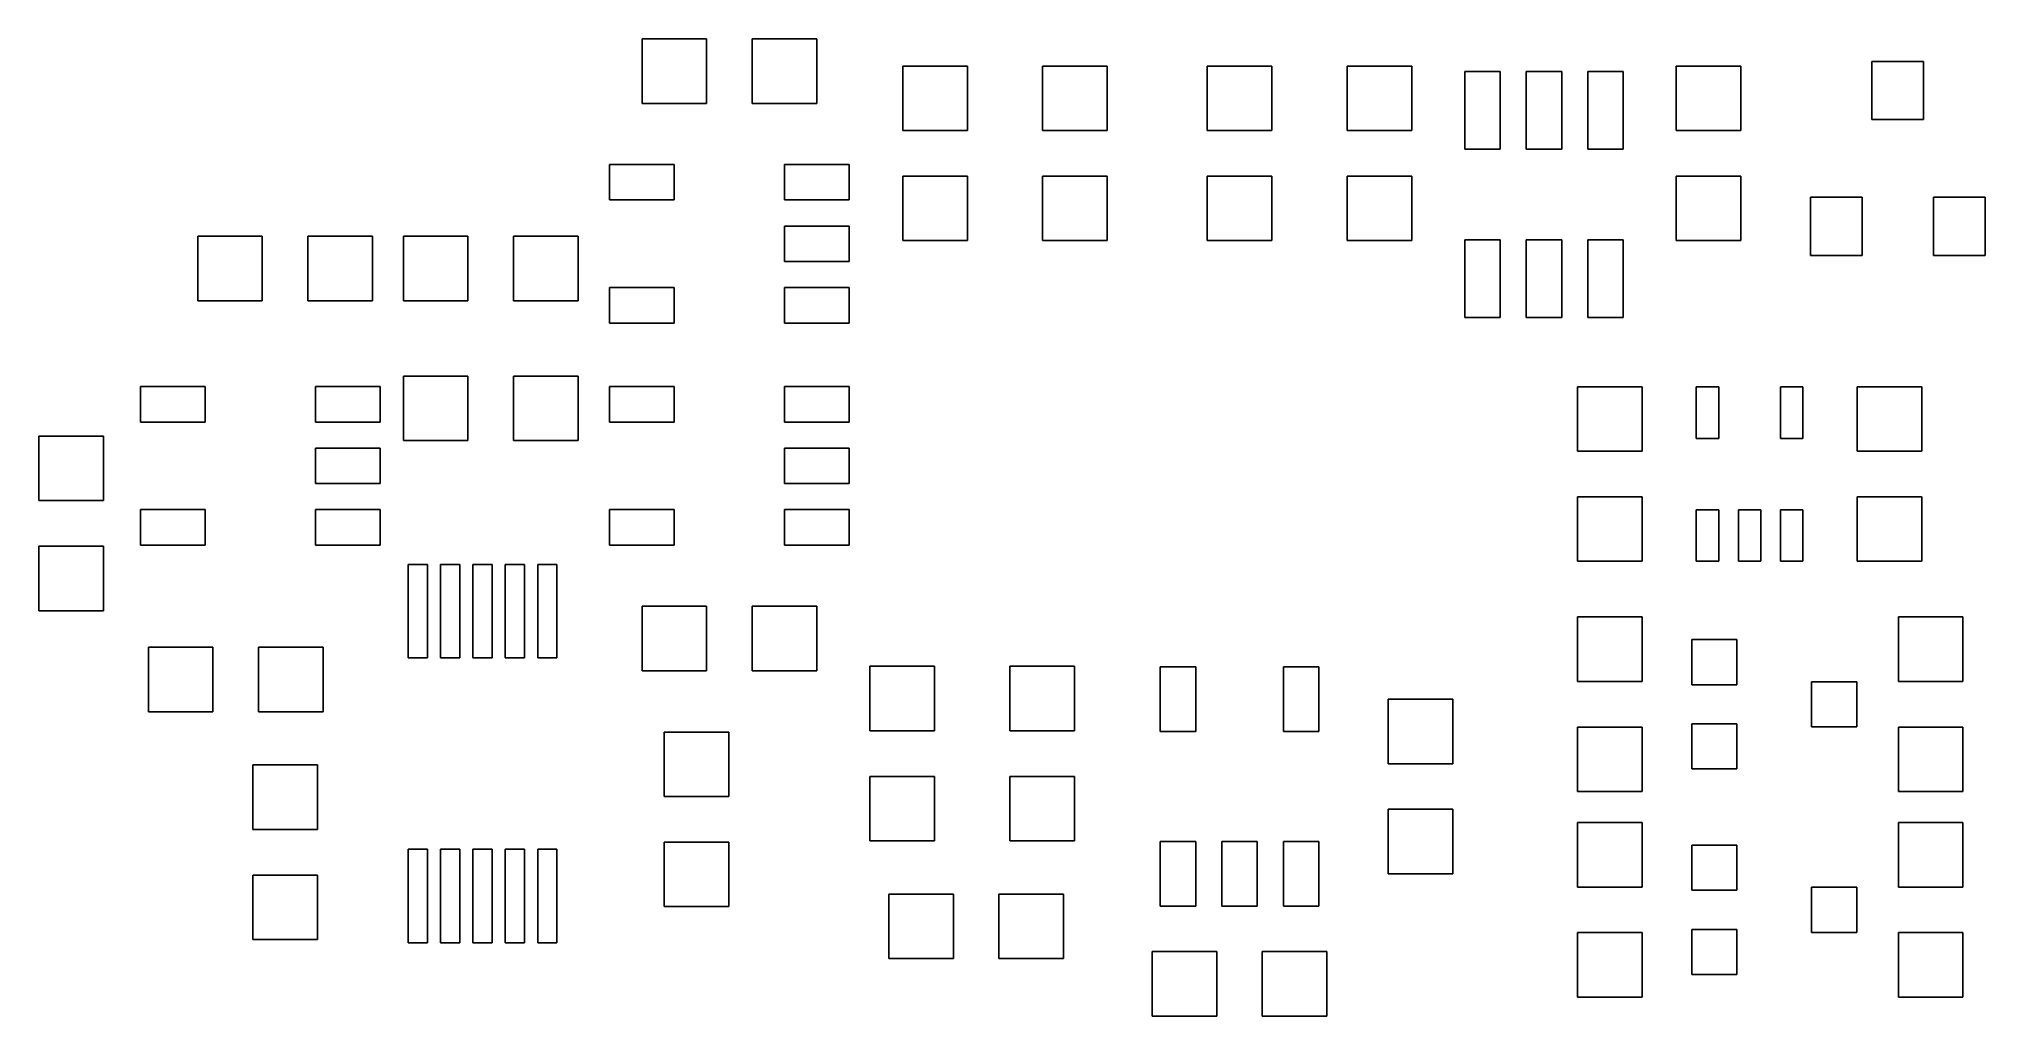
# Model space of a CAD drawing. Header units: metres. Extents: x 2 to 32.1, y 0.9 to 16.
import ezdxf

# ---------------------------------------------------------------- set-up
doc = ezdxf.new("R2010")
doc.units = ezdxf.units.M

msp = doc.modelspace()

# ---------------------------------------------------------------- linework, layer by layer
for p, q in [((12.3486, 15.9922), (11.3516, 15.9922)), ((11.3516, 15.9922), (11.3516, 14.9951)), ((12.3486, 14.9951), (12.3486, 15.9922)), ((14.0488, 15.9922), (13.0518, 15.9922)), ((13.0518, 15.9922), (13.0518, 14.9951)), ((14.0488, 14.9951), (14.0488, 15.9922)), ((31.1328, 15.6455), (30.3359, 15.6455)), ((30.3359, 15.6455), (30.3359, 14.749)), ((31.1328, 14.749), (31.1328, 15.6455)), ((16.373, 15.5723), (15.377, 15.5723)), ((15.377, 15.5723), (15.377, 14.5752)), ((16.373, 14.5752), (16.373, 15.5723)), ((18.5322, 15.5723), (17.5352, 15.5723)), ((17.5352, 15.5723), (17.5352, 14.5752)), ((18.5322, 14.5752), (18.5322, 15.5723)), ((21.0723, 15.5723), (20.0752, 15.5723)), ((20.0752, 15.5723), (20.0752, 14.5752)), ((21.0723, 14.5752), (21.0723, 15.5723)), ((23.2314, 15.5723), (22.2344, 15.5723)), ((22.2344, 15.5723), (22.2344, 14.5752)), ((23.2314, 14.5752), (23.2314, 15.5723)), ((24.5967, 15.4873), (24.0498, 15.4873)), ((24.0498, 15.4873), (24.0498, 14.291)), ((24.5967, 14.291), (24.5967, 15.4873)), ((25.5469, 15.4873), (25, 15.4873)), ((25, 15.4873), (25, 14.291)), ((25.5469, 14.291), (25.5469, 15.4873)), ((26.4961, 15.4873), (25.9492, 15.4873)), ((25.9492, 15.4873), (25.9492, 14.291)), ((26.4961, 14.291), (26.4961, 15.4873)), ((28.3115, 15.5723), (27.3145, 15.5723)), ((27.3145, 15.5723), (27.3145, 14.5752)), ((28.3115, 14.5752), (28.3115, 15.5723)), ((11.3516, 14.9951), (12.3486, 14.9951)), ((13.0518, 14.9951), (14.0488, 14.9951)), ((30.3359, 14.749), (31.1328, 14.749)), ((15.377, 14.5752), (16.373, 14.5752)), ((17.5352, 14.5752), (18.5322, 14.5752)), ((20.0752, 14.5752), (21.0723, 14.5752)), ((22.2344, 14.5752), (23.2314, 14.5752)), ((27.3145, 14.5752), (28.3115, 14.5752)), ((24.0498, 14.291), (24.5967, 14.291)), ((25, 14.291), (25.5469, 14.291)), ((25.9492, 14.291), (26.4961, 14.291)), ((11.8486, 14.0508), (10.8516, 14.0508)), ((10.8516, 14.0508), (10.8516, 13.5039)), ((11.8486, 13.5039), (11.8486, 14.0508)), ((14.5488, 14.0508), (13.5518, 14.0508)), ((13.5518, 14.0508), (13.5518, 13.5039)), ((14.5488, 13.5039), (14.5488, 14.0508)), ((16.373, 13.8721), (15.377, 13.8721)), ((15.377, 13.8721), (15.377, 12.876)), ((16.373, 12.876), (16.373, 13.8721)), ((18.5322, 13.8721), (17.5352, 13.8721)), ((17.5352, 13.8721), (17.5352, 12.876)), ((18.5322, 12.876), (18.5322, 13.8721)), ((21.0723, 13.8721), (20.0752, 13.8721)), ((20.0752, 13.8721), (20.0752, 12.876)), ((21.0723, 12.876), (21.0723, 13.8721)), ((23.2314, 13.8721), (22.2344, 13.8721)), ((22.2344, 13.8721), (22.2344, 12.876)), ((23.2314, 12.876), (23.2314, 13.8721)), ((28.3115, 13.8721), (27.3145, 13.8721)), ((27.3145, 13.8721), (27.3145, 12.876)), ((28.3115, 12.876), (28.3115, 13.8721)), ((30.1826, 13.5459), (29.3857, 13.5459)), ((29.3857, 13.5459), (29.3857, 12.6484)), ((30.1826, 12.6484), (30.1826, 13.5459)), ((32.082, 13.5459), (31.2852, 13.5459)), ((31.2852, 13.5459), (31.2852, 12.6484)), ((32.082, 12.6484), (32.082, 13.5459)), ((10.8516, 13.5039), (11.8486, 13.5039)), ((13.5518, 13.5039), (14.5488, 13.5039)), ((5.49023, 12.9443), (4.49316, 12.9443)), ((4.49316, 12.9443), (4.49316, 11.9473)), ((5.49023, 11.9473), (5.49023, 12.9443)), ((7.19043, 12.9443), (6.19336, 12.9443)), ((6.19336, 12.9443), (6.19336, 11.9473)), ((7.19043, 11.9473), (7.19043, 12.9443)), ((8.66504, 12.9443), (7.66895, 12.9443)), ((7.66895, 12.9443), (7.66895, 11.9473)), ((8.66504, 11.9473), (8.66504, 12.9443)), ((10.3652, 12.9443), (9.36816, 12.9443)), ((9.36816, 12.9443), (9.36816, 11.9473)), ((10.3652, 11.9473), (10.3652, 12.9443)), ((14.5488, 13.1006), (13.5518, 13.1006)), ((13.5518, 13.1006), (13.5518, 12.5537)), ((14.5488, 12.5537), (14.5488, 13.1006)), ((15.377, 12.876), (16.373, 12.876)), ((17.5352, 12.876), (18.5322, 12.876)), ((20.0752, 12.876), (21.0723, 12.876)), ((22.2344, 12.876), (23.2314, 12.876)), ((24.5967, 12.8877), (24.0498, 12.8877)), ((24.0498, 12.8877), (24.0498, 11.6904)), ((24.5967, 11.6904), (24.5967, 12.8877)), ((25.5469, 12.8877), (25, 12.8877)), ((25, 12.8877), (25, 11.6904)), ((25.5469, 11.6904), (25.5469, 12.8877)), ((26.4961, 12.8877), (25.9492, 12.8877)), ((25.9492, 12.8877), (25.9492, 11.6904)), ((26.4961, 11.6904), (26.4961, 12.8877)), ((27.3145, 12.876), (28.3115, 12.876)), ((29.3857, 12.6484), (30.1826, 12.6484)), ((31.2852, 12.6484), (32.082, 12.6484)), ((13.5518, 12.5537), (14.5488, 12.5537)), ((11.8486, 12.1504), (10.8516, 12.1504)), ((10.8516, 12.1504), (10.8516, 11.6035)), ((11.8486, 11.6035), (11.8486, 12.1504)), ((14.5488, 12.1504), (13.5518, 12.1504)), ((13.5518, 12.1504), (13.5518, 11.6035)), ((14.5488, 11.6035), (14.5488, 12.1504)), ((4.49316, 11.9473), (5.49023, 11.9473)), ((6.19336, 11.9473), (7.19043, 11.9473)), ((7.66895, 11.9473), (8.66504, 11.9473)), ((9.36816, 11.9473), (10.3652, 11.9473)), ((10.8516, 11.6035), (11.8486, 11.6035)), ((13.5518, 11.6035), (14.5488, 11.6035)), ((24.0498, 11.6904), (24.5967, 11.6904)), ((25, 11.6904), (25.5469, 11.6904)), ((25.9492, 11.6904), (26.4961, 11.6904)), ((4.60938, 10.6211), (3.6123, 10.6211)), ((3.6123, 10.6211), (3.6123, 10.0742)), ((4.60938, 10.0742), (4.60938, 10.6211)), ((7.30957, 10.6211), (6.3125, 10.6211)), ((6.3125, 10.6211), (6.3125, 10.0742)), ((7.30957, 10.0742), (7.30957, 10.6211)), ((8.66504, 10.7852), (7.66895, 10.7852)), ((7.66895, 10.7852), (7.66895, 9.78809)), ((8.66504, 9.78809), (8.66504, 10.7852)), ((10.3652, 10.7852), (9.36816, 10.7852)), ((9.36816, 10.7852), (9.36816, 9.78809)), ((10.3652, 9.78809), (10.3652, 10.7852)), ((11.8486, 10.6211), (10.8516, 10.6211)), ((10.8516, 10.6211), (10.8516, 10.0742)), ((11.8486, 10.0742), (11.8486, 10.6211)), ((14.5488, 10.6211), (13.5518, 10.6211)), ((13.5518, 10.6211), (13.5518, 10.0742)), ((14.5488, 10.0742), (14.5488, 10.6211)), ((26.7871, 10.6191), (25.791, 10.6191)), ((25.791, 10.6191), (25.791, 9.62305)), ((26.7871, 9.62305), (26.7871, 10.6191)), ((27.9717, 10.6191), (27.625, 10.6191)), ((27.625, 10.6191), (27.625, 9.82227)), ((27.9717, 9.82227), (27.9717, 10.6191)), ((29.2715, 10.6191), (28.9248, 10.6191)), ((28.9248, 10.6191), (28.9248, 9.82227)), ((29.2715, 9.82227), (29.2715, 10.6191)), ((31.1055, 10.6191), (30.1084, 10.6191)), ((30.1084, 10.6191), (30.1084, 9.62305)), ((31.1055, 9.62305), (31.1055, 10.6191)), ((3.6123, 10.0742), (4.60938, 10.0742)), ((6.3125, 10.0742), (7.30957, 10.0742)), ((10.8516, 10.0742), (11.8486, 10.0742)), ((13.5518, 10.0742), (14.5488, 10.0742)), ((3.03809, 9.85742), (2.04199, 9.85742)), ((2.04199, 9.85742), (2.04199, 8.86035)), ((3.03809, 8.86035), (3.03809, 9.85742)), ((7.30957, 9.67188), (6.3125, 9.67188)), ((6.3125, 9.67188), (6.3125, 9.125)), ((7.30957, 9.125), (7.30957, 9.67188)), ((7.66895, 9.78809), (8.66504, 9.78809)), ((9.36816, 9.78809), (10.3652, 9.78809)), ((14.5488, 9.67188), (13.5518, 9.67188)), ((13.5518, 9.67188), (13.5518, 9.125)), ((14.5488, 9.125), (14.5488, 9.67188)), ((25.791, 9.62305), (26.7871, 9.62305)), ((27.625, 9.82227), (27.9717, 9.82227)), ((28.9248, 9.82227), (29.2715, 9.82227)), ((30.1084, 9.62305), (31.1055, 9.62305)), ((6.3125, 9.125), (7.30957, 9.125)), ((13.5518, 9.125), (14.5488, 9.125)), ((2.04199, 8.86035), (3.03809, 8.86035)), ((4.60938, 8.72168), (3.6123, 8.72168)), ((3.6123, 8.72168), (3.6123, 8.1748)), ((4.60938, 8.1748), (4.60938, 8.72168)), ((7.30957, 8.72168), (6.3125, 8.72168)), ((6.3125, 8.72168), (6.3125, 8.1748)), ((7.30957, 8.1748), (7.30957, 8.72168)), ((11.8486, 8.72168), (10.8516, 8.72168)), ((10.8516, 8.72168), (10.8516, 8.1748)), ((11.8486, 8.1748), (11.8486, 8.72168)), ((14.5488, 8.72168), (13.5518, 8.72168)), ((13.5518, 8.72168), (13.5518, 8.1748)), ((14.5488, 8.1748), (14.5488, 8.72168)), ((26.7871, 8.91992), (25.791, 8.91992)), ((25.791, 8.91992), (25.791, 7.92285)), ((26.7871, 7.92285), (26.7871, 8.91992)), ((27.9717, 8.71973), (27.625, 8.71973)), ((27.625, 8.71973), (27.625, 7.92285)), ((27.9717, 7.92285), (27.9717, 8.71973)), ((28.6211, 8.71973), (28.2744, 8.71973)), ((28.2744, 8.71973), (28.2744, 7.92285)), ((28.6211, 7.92285), (28.6211, 8.71973)), ((29.2715, 8.71973), (28.9248, 8.71973)), ((28.9248, 8.71973), (28.9248, 7.92285)), ((29.2715, 7.92285), (29.2715, 8.71973)), ((31.1055, 8.91992), (30.1084, 8.91992)), ((30.1084, 8.91992), (30.1084, 7.92285)), ((31.1055, 7.92285), (31.1055, 8.91992)), ((3.03809, 8.15723), (2.04199, 8.15723)), ((2.04199, 8.15723), (2.04199, 7.16016)), ((3.03809, 7.16016), (3.03809, 8.15723)), ((3.6123, 8.1748), (4.60938, 8.1748)), ((6.3125, 8.1748), (7.30957, 8.1748)), ((10.8516, 8.1748), (11.8486, 8.1748)), ((13.5518, 8.1748), (14.5488, 8.1748)), ((8.03809, 7.87598), (7.74121, 7.87598)), ((7.74121, 7.87598), (7.74121, 6.42969)), ((8.03809, 6.42969), (8.03809, 7.87598)), ((8.53809, 7.87598), (8.24121, 7.87598)), ((8.24121, 7.87598), (8.24121, 6.42969)), ((8.53809, 6.42969), (8.53809, 7.87598)), ((9.03809, 7.87598), (8.74121, 7.87598)), ((8.74121, 7.87598), (8.74121, 6.42969)), ((9.03809, 6.42969), (9.03809, 7.87598)), ((9.53809, 7.87598), (9.24121, 7.87598)), ((9.24121, 7.87598), (9.24121, 6.42969)), ((9.53809, 6.42969), (9.53809, 7.87598)), ((10.0381, 7.87598), (9.74121, 7.87598)), ((9.74121, 7.87598), (9.74121, 6.42969)), ((10.0381, 6.42969), (10.0381, 7.87598)), ((25.791, 7.92285), (26.7871, 7.92285)), ((27.625, 7.92285), (27.9717, 7.92285)), ((28.2744, 7.92285), (28.6211, 7.92285)), ((28.9248, 7.92285), (29.2715, 7.92285)), ((30.1084, 7.92285), (31.1055, 7.92285)), ((12.3486, 7.22949), (11.3516, 7.22949)), ((11.3516, 7.22949), (11.3516, 6.23242)), ((12.3486, 6.23242), (12.3486, 7.22949)), ((14.0488, 7.22949), (13.0518, 7.22949)), ((13.0518, 7.22949), (13.0518, 6.23242)), ((14.0488, 6.23242), (14.0488, 7.22949)), ((2.04199, 7.16016), (3.03809, 7.16016)), ((26.7871, 7.06348), (25.791, 7.06348)), ((25.791, 7.06348), (25.791, 6.06641)), ((26.7871, 6.06641), (26.7871, 7.06348)), ((31.7402, 7.06348), (30.7432, 7.06348)), ((30.7432, 7.06348), (30.7432, 6.06641)), ((31.7402, 6.06641), (31.7402, 7.06348)), ((28.252, 6.71387), (27.5557, 6.71387)), ((27.5557, 6.71387), (27.5557, 6.0166)), ((28.252, 6.0166), (28.252, 6.71387)), ((4.72852, 6.59473), (3.73145, 6.59473)), ((3.73145, 6.59473), (3.73145, 5.59766)), ((4.72852, 5.59766), (4.72852, 6.59473)), ((6.42871, 6.59473), (5.43164, 6.59473)), ((5.43164, 6.59473), (5.43164, 5.59766)), ((6.42871, 5.59766), (6.42871, 6.59473)), ((7.74121, 6.42969), (8.03809, 6.42969)), ((8.24121, 6.42969), (8.53809, 6.42969)), ((8.74121, 6.42969), (9.03809, 6.42969)), ((9.24121, 6.42969), (9.53809, 6.42969)), ((9.74121, 6.42969), (10.0381, 6.42969)), ((11.3516, 6.23242), (12.3486, 6.23242)), ((13.0518, 6.23242), (14.0488, 6.23242)), ((15.8652, 6.30176), (14.8682, 6.30176)), ((14.8682, 6.30176), (14.8682, 5.30469)), ((15.8652, 5.30469), (15.8652, 6.30176)), ((18.0244, 6.30176), (17.0273, 6.30176)), ((17.0273, 6.30176), (17.0273, 5.30469)), ((18.0244, 5.30469), (18.0244, 6.30176)), ((19.8975, 6.29297), (19.3506, 6.29297)), ((19.3506, 6.29297), (19.3506, 5.29688)), ((19.8975, 5.29688), (19.8975, 6.29297)), ((21.7979, 6.29297), (21.251, 6.29297)), ((21.251, 6.29297), (21.251, 5.29688)), ((21.7979, 5.29688), (21.7979, 6.29297)), ((25.791, 6.06641), (26.7871, 6.06641)), ((27.5557, 6.0166), (28.252, 6.0166)), ((30.1025, 6.06348), (29.4053, 6.06348)), ((29.4053, 6.06348), (29.4053, 5.36621)), ((30.1025, 5.36621), (30.1025, 6.06348)), ((30.7432, 6.06641), (31.7402, 6.06641)), ((23.8662, 5.79297), (22.8691, 5.79297)), ((22.8691, 5.79297), (22.8691, 4.79688)), ((23.8662, 4.79688), (23.8662, 5.79297)), ((3.73145, 5.59766), (4.72852, 5.59766)), ((5.43164, 5.59766), (6.42871, 5.59766)), ((28.252, 5.41309), (27.5557, 5.41309)), ((27.5557, 5.41309), (27.5557, 4.7168)), ((28.252, 4.7168), (28.252, 5.41309)), ((12.6904, 5.28516), (11.6934, 5.28516)), ((11.6934, 5.28516), (11.6934, 4.28809)), ((12.6904, 4.28809), (12.6904, 5.28516)), ((14.8682, 5.30469), (15.8652, 5.30469)), ((17.0273, 5.30469), (18.0244, 5.30469)), ((19.3506, 5.29688), (19.8975, 5.29688)), ((21.251, 5.29688), (21.7979, 5.29688)), ((26.7871, 5.36328), (25.791, 5.36328)), ((25.791, 5.36328), (25.791, 4.36621)), ((26.7871, 4.36621), (26.7871, 5.36328)), ((29.4053, 5.36621), (30.1025, 5.36621)), ((31.7402, 5.36328), (30.7432, 5.36328)), ((30.7432, 5.36328), (30.7432, 4.36621)), ((31.7402, 4.36621), (31.7402, 5.36328)), ((6.34082, 4.77734), (5.34375, 4.77734)), ((5.34375, 4.77734), (5.34375, 3.78027)), ((6.34082, 3.78027), (6.34082, 4.77734)), ((15.8652, 4.60156), (14.8682, 4.60156)), ((14.8682, 4.60156), (14.8682, 3.60449)), ((15.8652, 3.60449), (15.8652, 4.60156)), ((18.0244, 4.60156), (17.0273, 4.60156)), ((17.0273, 4.60156), (17.0273, 3.60449)), ((18.0244, 3.60449), (18.0244, 4.60156)), ((22.8691, 4.79688), (23.8662, 4.79688)), ((27.5557, 4.7168), (28.252, 4.7168)), ((11.6934, 4.28809), (12.6904, 4.28809)), ((25.791, 4.36621), (26.7871, 4.36621)), ((30.7432, 4.36621), (31.7402, 4.36621)), ((23.8662, 4.09375), (22.8691, 4.09375)), ((22.8691, 4.09375), (22.8691, 3.09668)), ((23.8662, 3.09668), (23.8662, 4.09375)), ((5.34375, 3.78027), (6.34082, 3.78027)), ((26.7871, 3.88867), (25.791, 3.88867)), ((25.791, 3.88867), (25.791, 2.8916)), ((26.7871, 2.8916), (26.7871, 3.88867)), ((31.7402, 3.88867), (30.7432, 3.88867)), ((30.7432, 3.88867), (30.7432, 2.8916)), ((31.7402, 2.8916), (31.7402, 3.88867)), ((8.03809, 3.47656), (7.74121, 3.47656)), ((7.74121, 3.47656), (7.74121, 2.0293)), ((8.03809, 2.0293), (8.03809, 3.47656)), ((8.53809, 3.47656), (8.24121, 3.47656)), ((8.24121, 3.47656), (8.24121, 2.0293)), ((8.53809, 2.0293), (8.53809, 3.47656)), ((9.03809, 3.47656), (8.74121, 3.47656)), ((8.74121, 3.47656), (8.74121, 2.0293)), ((9.03809, 2.0293), (9.03809, 3.47656)), ((9.53809, 3.47656), (9.24121, 3.47656)), ((9.24121, 3.47656), (9.24121, 2.0293)), ((9.53809, 2.0293), (9.53809, 3.47656)), ((10.0381, 3.47656), (9.74121, 3.47656)), ((9.74121, 3.47656), (9.74121, 2.0293)), ((10.0381, 2.0293), (10.0381, 3.47656)), ((12.6904, 3.58496), (11.6934, 3.58496)), ((11.6934, 3.58496), (11.6934, 2.58887)), ((12.6904, 2.58887), (12.6904, 3.58496)), ((14.8682, 3.60449), (15.8652, 3.60449)), ((17.0273, 3.60449), (18.0244, 3.60449)), ((19.8975, 3.59375), (19.3506, 3.59375)), ((19.3506, 3.59375), (19.3506, 2.59668)), ((19.8975, 2.59668), (19.8975, 3.59375)), ((20.8477, 3.59375), (20.3008, 3.59375)), ((20.3008, 3.59375), (20.3008, 2.59668)), ((20.8477, 2.59668), (20.8477, 3.59375)), ((21.7979, 3.59375), (21.251, 3.59375)), ((21.251, 3.59375), (21.251, 2.59668)), ((21.7979, 2.59668), (21.7979, 3.59375)), ((28.252, 3.53809), (27.5557, 3.53809)), ((27.5557, 3.53809), (27.5557, 2.8418)), ((28.252, 2.8418), (28.252, 3.53809)), ((6.34082, 3.07715), (5.34375, 3.07715)), ((5.34375, 3.07715), (5.34375, 2.08008)), ((6.34082, 2.08008), (6.34082, 3.07715)), ((22.8691, 3.09668), (23.8662, 3.09668)), ((16.1582, 2.78418), (15.1611, 2.78418)), ((15.1611, 2.78418), (15.1611, 1.78711)), ((16.1582, 1.78711), (16.1582, 2.78418)), ((17.8584, 2.78418), (16.8613, 2.78418)), ((16.8613, 2.78418), (16.8613, 1.78711)), ((17.8584, 1.78711), (17.8584, 2.78418)), ((25.791, 2.8916), (26.7871, 2.8916)), ((27.5557, 2.8418), (28.252, 2.8418)), ((30.1025, 2.88867), (29.4053, 2.88867)), ((29.4053, 2.88867), (29.4053, 2.19141)), ((30.1025, 2.19141), (30.1025, 2.88867)), ((30.7432, 2.8916), (31.7402, 2.8916)), ((11.6934, 2.58887), (12.6904, 2.58887)), ((19.3506, 2.59668), (19.8975, 2.59668)), ((20.3008, 2.59668), (20.8477, 2.59668)), ((21.251, 2.59668), (21.7979, 2.59668)), ((26.7871, 2.18848), (25.791, 2.18848)), ((25.791, 2.18848), (25.791, 1.19141)), ((26.7871, 1.19141), (26.7871, 2.18848)), ((28.252, 2.23828), (27.5557, 2.23828)), ((27.5557, 2.23828), (27.5557, 1.54199)), ((28.252, 1.54199), (28.252, 2.23828)), ((29.4053, 2.19141), (30.1025, 2.19141)), ((31.7402, 2.18848), (30.7432, 2.18848)), ((30.7432, 2.18848), (30.7432, 1.19141)), ((31.7402, 1.19141), (31.7402, 2.18848)), ((5.34375, 2.08008), (6.34082, 2.08008)), ((7.74121, 2.0293), (8.03809, 2.0293)), ((8.24121, 2.0293), (8.53809, 2.0293)), ((8.74121, 2.0293), (9.03809, 2.0293)), ((9.24121, 2.0293), (9.53809, 2.0293)), ((9.74121, 2.0293), (10.0381, 2.0293)), ((20.2227, 1.89551), (19.2256, 1.89551)), ((19.2256, 1.89551), (19.2256, 0.89844)), ((20.2227, 0.89844), (20.2227, 1.89551)), ((21.9229, 1.89551), (20.9258, 1.89551)), ((20.9258, 1.89551), (20.9258, 0.89844)), ((21.9229, 0.89844), (21.9229, 1.89551)), ((15.1611, 1.78711), (16.1582, 1.78711)), ((16.8613, 1.78711), (17.8584, 1.78711)), ((27.5557, 1.54199), (28.252, 1.54199)), ((25.791, 1.19141), (26.7871, 1.19141)), ((30.7432, 1.19141), (31.7402, 1.19141)), ((19.2256, 0.89844), (20.2227, 0.89844)), ((20.9258, 0.89844), (21.9229, 0.89844))]:
    msp.add_line(p, q)

doc.saveas('drawing.dxf')
